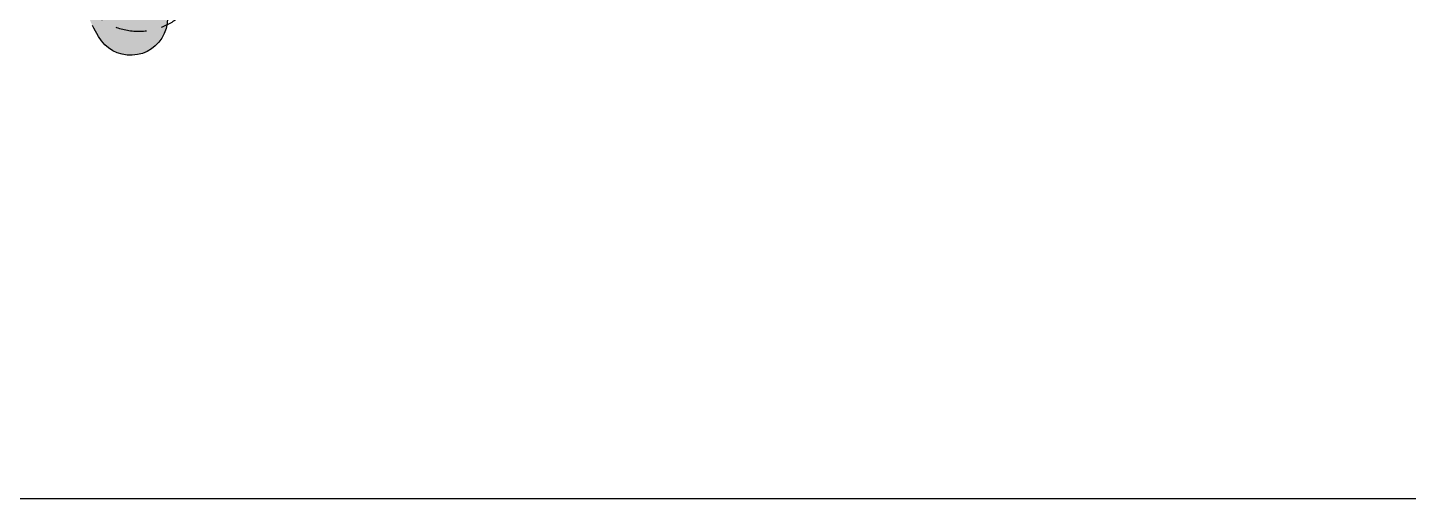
# Model space of a CAD drawing. Extents: x 718366 to 727913, y 5823944 to 5832589.
# Drawn here: x 722987 to 724412, y 5823944 to 5824430 of the extents above; entities that cross this region are included whole.
import ezdxf

# ---------------------------------------------------------------- set-up
doc = ezdxf.new("R2010")
doc.units = 0
doc.linetypes.add('HIDDEN', pattern=[9.524999999999999, 6.35, -3.175])
doc.layers.add('0-R3D Maquetación', color=6, linetype='Continuous', plot=False)
doc.layers.add('0-R3D Sombreado parque', color=255, linetype='Continuous')
doc.layers.add('0-R3D WTG Symbol', color=7, linetype='Continuous')
doc.layers.add('0-R3D Sombreado parque línea', color=255, linetype='Continuous', transparency=0.9)

# ---------------------------------------------------------------- blocks, each defined once
blk = doc.blocks.new('0-R3D Marco')
at = {"layer": '0-R3D Maquetación'}
blk.add_lwpolyline([(272.7617999999999, 0), (272.7617999999999, 247), (0, 247), (0, 0)], close=True, dxfattribs=at)
blk = doc.blocks.new('R3D-DC-DW-BLK-00 WTG-01 P')
at = {"true_color": 0xf0f3eb, "transparency": 33554559}
h = blk.add_hatch(color=7, dxfattribs=at)
h.dxf.hatch_style = 1
h.paths.add_polyline_path([(0.916438981542484, -7.49913898333061), (1.072179984883178, -7.253676883936393, 0.4578097474300306), (7.019416820232607, 2.119713603384326), (14.23819231903866, 13.49716559729617, 0.3165707010729639), (14.12914117489603, 14.91847484815131, 0.0812480550733663), (10.528132399924, 17.8361924946372, 0.08124806105838613), (6.250659320461693, 19.62044798072804, 0.3324793632776658), (4.913096445734936, 18.9795005881906), (-1.605901226999009, 7.154452649282234, 0.4502734195350196), (-6.907001717535564, -2.461407115747591), (-7.059903533338087, -2.738761303090428), (-3.071741331352058, -5.118944738805894)])
h.paths.add_polyline_path([(-6.09347260594987, -12.2007078623115, 0.1060500701987288), (-2.021172229709322, -10.4546901709933), (-0.9697199820749347, -11.08220958898815), (-0.8379436710362995, -10.86140925172425), (9.226199611934788, -17.71578877176113), (51.51262868111016, -40.26729124890176, 0.2924340622341889), (51.8840311204041, -40.22743778123245, 0.3291920663950778), (51.70312997312271, -39.85747986811054), (10.85728176529994, -14.98279763839022), (0.4199717672546797, -8.753684799317611), (0.5319074419447816, -8.566128822612654), (0.1754554508615342, -8.353393962740952, 0.02759303087996934), (0.674432593638727, -7.675436284635552), (-3.212883856037166, -5.355438814809432), (-7.100200307730688, -3.035441346371499, 0.02759303071651815), (-7.460016752857626, -3.796451806056581), (-7.816468743896905, -3.583716946924), (-7.928404420949448, -3.771272927263681), (-18.36571441971721, 2.457839907363109), (-59.68941741378228, 26.62245661877799, 0.2924340622353455), (-60.06081985142504, 26.58260314763788, 0.3076006779704044), (-59.90351250128552, 26.22612830634412), (-19.99679657089915, -0.2751512223497343), (-9.186319856501541, -5.878997371442452), (-9.318096170968914, -6.099797714070206), (-8.266643932994555, -6.72731712629988, 0.1060500708575032), (-7.870148968720287, -11.1403659719974, 0.3831586290413648)])
at = {"linetype": 'Continuous'}
h = blk.add_hatch(color=256, dxfattribs=at)
h.dxf.hatch_style = 1
h.paths.add_polyline_path([(3.454992383350543, -5.242450778742977), (3.616963540627921, -5.002711922987515), (3.561973474097698, -4.718660053118583), (3.322234616464726, -4.556688892906038), (3.038182743779515, -4.611678955033526), (2.876211585423164, -4.851417806515798), (2.931201653302082, -5.135469681726221), (3.170940507859711, -5.297440841010669)])
h.paths.add_polyline_path([(3.290841617515468, -5.161094678705666, 1), (3.202333511351895, -4.693035055200383, 1)], flags=16)
h.paths.add_polyline_path([(5.155215926800167, -3.39225797018517), (5.387278527098147, -3.219468144786333), (5.429190708074316, -2.933194249483762), (5.256400877193784, -2.701131647728886), (4.970126981092648, -2.659219468090782), (4.738064380524946, -2.832009292421304), (4.696152203023416, -3.118283187982968), (4.868942031756688, -3.35034578573439)])
h.paths.add_polyline_path([(5.106925508026393, -3.259768529218064, 1), (5.018417401862848, -2.791708905712795, 1)], flags=16)
h.paths.add_polyline_path([(6.116358422255132, -0.8148026706310532), (6.250468902661339, -0.5584362305123136), (6.164020885130157, -0.2823273467788283), (5.907654440997305, -0.1482168639769554), (5.631545558332078, -0.2346648812383876), (5.497435076188566, -0.491031321227581), (5.583883097323934, -0.7671402034828532), (5.840249542395554, -0.9012506877523094)])
h.paths.add_polyline_path([(5.918206044977836, -0.7587635872827718, 1), (5.829697938814292, -0.2907039637774744, 1)], flags=16)
h.paths.add_polyline_path([(-3.475987635033334, 5.246430666120631), (-3.637958792321399, 5.006691814908095), (-3.582968726179814, 4.722639939827218), (-3.343229869086286, 4.560668781751275), (-3.059177996940576, 4.61565884601535), (-2.897206837386392, 4.855397699504664), (-2.952196906193393, 5.139449571639744), (-3.191935763286892, 5.301420729715687)])
h.paths.add_polyline_path([(-3.223328761966428, 4.697014942847773, 1), (-3.311836868129973, 5.16507456635307, 1)], flags=16)
h.paths.add_polyline_path([(-5.408273779050717, 3.223448033232302), (-5.450185957091719, 2.93717413980724), (-5.277396133430187, 2.705111539638807), (-4.991122234512773, 2.663199355597953), (-4.759059633146535, 2.835989181266541), (-4.717147456173819, 3.122263074421852), (-4.88993728491775, 3.354325676716201), (-5.176211180220321, 3.39623785769237)])
h.paths.add_polyline_path([(-5.039412653556326, 2.795688797633375, 1), (-5.127920759719871, 3.263748421138672, 1)], flags=16)
h.paths.add_polyline_path([(-6.185016137492653, 0.2863072390986758), (-5.928649694018162, 0.1521967521531735), (-5.652540811752232, 0.238644768745587), (-5.518430330687664, 0.4950112130079845), (-5.60487834874769, 0.7711200943351457), (-5.86124479608543, 0.9052305763277957), (-6.137353677682313, 0.8187825593360856), (-6.271464154613881, 0.5624161189582821)])
h.paths.add_polyline_path([(-5.85069319210487, 0.2946838530219793, 1), (-5.939201298268443, 0.7627434765272767, 1)], flags=16)
at = {"ltscale": 0.8773600617010164}
blk.add_hatch(color=256, dxfattribs=at).paths.add_polyline_path([(-6.294369315313872, -3.195641382670772), (-3.071741331352058, -5.11894473880588), (0.1508866486017268, -7.042248095141261), (0.009744128680125641, -7.278742167506906), (-3.212883856037138, -5.355438814809432), (-6.435511843236299, -3.43213546192689)])
for p, q in [((-7.058433914480702, -2.736095507777577, -2.975000000000023), (4.913096125188019, 18.97950000673885, -2.975000000000023)), ((0.9180694652563375, -7.496569191516969, -2.975000000000023), (14.19999652639396, 13.43696552634836, -2.975000000000023)), ((-7.10020038882223, -3.035441297975069, -2.975000000000023), (-3.212883856037138, -5.355438814809432, -2.975000000000023)), ((-3.071741331352058, -5.11894473880588, -2.975000000000023), (-7.059466940323091, -2.739021867081988, -2.975000000000023)), ((0.6744326736956339, -7.675436332414463, -2.975000000000023), (-3.212883856037138, -5.355438814809432, -2.975000000000023)), ((-3.071741331352058, -5.11894473880588, -2.975000000000023), (0.9159842776189464, -7.498867610529757, -2.975000000000023))]:
    blk.add_line(p, q, dxfattribs=at)
at = {"ltscale": 0.8773600617010164, "elevation": -2.975000000000023, "flags": 128}
for points in [[(-9.186319856501541, -5.878997371442438), (-19.99679657089914, -0.2751512223497059), (-59.91958206683717, 26.23679979455508, -0.2924340622349897), (-60.06081985142478, 26.58260314763919, -0.2924340622349896), (-59.68941741378228, 26.62245661877802), (-18.36571441971708, 2.457839907363052), (-7.928404420949448, -3.771272927263681)], [(-10.51210175161476, -5.191749443429671), (-18.82176212246475, 1.150618876755516, 0.0284718617434483), (-25.8021850133689, 5.875124614592181), (-59.91958206537683, 26.2367997949238)], [(-0.8379436710362711, -10.86140925172424), (9.226199611934817, -17.71578877176115), (51.51262868111019, -40.26729124890176, 0.2924340622349897), (51.88403112040467, -40.2274377812294, 0.2924340622349896), (51.7427933361858, -39.88163442960564), (10.85728176530006, -14.98279763839028), (0.4199717672547081, -8.753684799317611)]]:
    blk.add_lwpolyline(points, format="xyb", dxfattribs=at)
for points in [[(-11.18729539784181, -4.677810736885718), (-23.20616496499527, 4.044745514376956)], [(-11.19944531206268, -4.694177048169564), (-21.99203341461879, 2.749315365775942)], [(-11.2122489863482, -4.712360970061809), (-20.9406018398756, 1.627479621086479)], [(-11.22515179950108, -4.731772174600181), (-20.05583099022219, 0.6834642620986529)], [(-11.23498082310053, -4.747378755659554), (-19.472203400319, 0.06075679818823687)], [(-11.24508184673417, -4.764245479726938), (-18.9371551500909, -0.5101184423306222)], [(-6.54115761450069, -7.757108229771731), (-9.318096170968914, -6.099797714070206), (-7.816468743896877, -3.583716946924), (-5.224015750620282, -5.130924246074102)], [(-6.435511843236299, -3.43213546192689), (-6.294369315313872, -3.195641382670772)], [(-3.746658536631685, -9.424899074427415), (-0.9697199820749347, -11.08220958898815), (0.5319074419447816, -8.56612882261264), (-2.060545546182993, -7.018921521350762)], [(0.009744128680125641, -7.278742167506906), (0.1508866486017268, -7.042248095141261)]]:
    blk.add_lwpolyline(points, dxfattribs=at)
at = {"linetype": 'Continuous', "ltscale": 0.8773600617010164, "elevation": -2.975000000000023, "flags": 128}
for points in [[(-6.271464154613881, 0.5624161189582821), (-6.137353677682313, 0.8187825593360856), (-5.86124479608543, 0.9052305763277957), (-5.60487834874769, 0.7711200943351457), (-5.518430330687664, 0.4950112130079845), (-5.652540811752232, 0.238644768745587), (-5.928649694018162, 0.1521967521531735), (-6.185016137492653, 0.2863072390986758), (-6.271464154613881, 0.5624161189582821)], [(-5.408273779050717, 3.223448033232273), (-5.176211180220321, 3.39623785769237), (-4.88993728491775, 3.354325676716201), (-4.717147456173819, 3.122263074421852), (-4.759059633146535, 2.835989181266541), (-4.991122234512773, 2.663199355597982), (-5.277396133430187, 2.705111539638807), (-5.450185957091719, 2.93717413980724), (-5.408273779050717, 3.223448033232273)], [(-3.475987635033334, 5.246430666120631), (-3.191935763286892, 5.301420729715687), (-2.952196906193421, 5.139449571639744), (-2.897206837386392, 4.855397699504692), (-3.059177996940576, 4.61565884601535), (-3.343229869086286, 4.560668781751275), (-3.582968726179786, 4.722639939827218), (-3.637958792321399, 5.006691814908095), (-3.475987635033334, 5.246430666120631)], [(3.454992383350543, -5.242450778742977), (3.616963540627921, -5.002711922987515), (3.561973474097698, -4.718660053118583), (3.322234616464726, -4.556688892906038), (3.038182743779515, -4.611678955033526), (2.876211585423164, -4.851417806515798), (2.931201653302082, -5.135469681726221), (3.170940507859711, -5.297440841010669), (3.454992383350543, -5.242450778742977)], [(5.387278527098147, -3.219468144786333), (5.429190708074316, -2.933194249483762), (5.256400877193784, -2.701131647728886), (4.970126981092648, -2.659219468090782), (4.738064380524946, -2.832009292421304), (4.696152203023416, -3.118283187982968), (4.868942031756688, -3.35034578573439), (5.155215926800167, -3.39225797018517), (5.387278527098147, -3.219468144786333)], [(6.250468902661339, -0.558436230512342), (6.164020885130157, -0.2823273467788283), (5.907654440997305, -0.1482168639769554), (5.631545558332078, -0.2346648812383876), (5.497435076188566, -0.491031321227581), (5.583883097323934, -0.7671402034828532), (5.840249542395554, -0.9012506877523094), (6.116358422255132, -0.8148026706310532), (6.250468902661339, -0.558436230512342)]]:
    blk.add_lwpolyline(points, close=True, dxfattribs=at)
at = {"linetype": 'HIDDEN', "ltscale": 5}
blk.add_circle((0, 0, -2.975000000000023), 65.68056692302662, dxfattribs=at)
at = {"linetype": 'Continuous', "ltscale": 0.8773600617010164}
for centre, radius in [((-5.894947245186643, 0.5287136647746422, -2.975000000000023), 0.2381771903502575), ((-5.083666706638098, 3.029718609386009, -2.975000000000023), 0.2381771903502576), ((-3.2675828150482, 4.931044754600407, -2.975000000000023), 0.2381771903502576), ((3.246587564433668, -4.927064866953032, -2.975000000000023), 0.2381771903502575), ((5.062671454944621, -3.02573871746543, -2.975000000000023), 0.2381771903502576), ((5.873951991896064, -0.5247337755301089, -2.975000000000023), 0.2381771903502576)]:
    blk.add_circle(centre, radius, dxfattribs=at)
at = {"ltscale": 0.8773600617010164}
for centre, radius, start, end in [((6.010547682682756, 18.40540350358646, -2.975000000000023), 1.238542159165071, 76.74933645561688, 152.3851309949138), ((2.935489788260014, 5.65343461593767, -2.975000000000023), 14.35506222067574, 58.06766100745191, 76.64753319339711), ((3.410093843202588, 5.370185176153115, -2.975000000000023), 14.35506222067574, 41.69394110878866, 60.27381200188766), ((13.17372656231694, 14.13033171514846, -2.975000000000023), 1.238542159165071, 325.9563420144249, 39.52000572230322), ((2.217822462197262, -8.009665412412119, -2.975000000000023), 10.56259687381855, 173.0268246472927, 197.2412048275012), ((-6.39153792988057, -10.68149389465216, -2.975000000000023), 1.548177698956339, 197.2412048275012, 281.1002681818375), ((-0.3904064448574331, -6.673494591245628, -2.975000000000023), 7.632611944465081, 151.5334309489985, 157.8556835853415), ((-8.1270531005961, -1.835718567063964, -2.975000000000023), 10.56259687381855, 281.1002681818375, 305.3146483620473), ((-5.712851249187423, -3.496995163121056, -2.975000000000023), 7.632611944465081, 320.4857894239976, 326.8080420603408)]:
    blk.add_arc(centre, radius, start, end, dxfattribs=at)
at = {"linetype": 'Continuous', "ltscale": 0.8773600617010164}
for centre, radius, start, end in [((7.416727299869308e-06, -8.573722539040318e-06, -2.975000000000023), 7.332479659942723, 102.651070569965, 199.614157230147), ((0, 0, -2.975000000000023), 7.33248922648627, 278.4081179826081, 16.80319203910469)]:
    blk.add_arc(centre, radius, start, end, dxfattribs=at)
at = {"ltscale": 0.8773600617010164}
blk.add_ellipse((-5.882586683793818, -6.444016241075332, -2.975000000000023), major_axis=(0.6585709281398665, 1.313091993415545), ratio=0.5458005401023361, start_param=3.061596319032264, end_param=6.283185304623071, dxfattribs=at)
at = {"ltscale": 0.8773600617010164, "extrusion": (0, 0, -1)}
blk.add_ellipse((-2.903602045029999, -8.221910299615516, -2.975000000000023), major_axis=(0.8430564967106631, 1.202988775071468), ratio=0.545800540347424, start_param=3.061596321399895, end_param=6.283185306990703, dxfattribs=at)
blk = doc.blocks.new('X-LOS1-CV Trazado')
at = {"layer": '0-R3D Sombreado parque', "transparency": 33554623}
h = blk.add_hatch(color=255, dxfattribs=at)
h.dxf.hatch_style = 1
edge = h.paths.add_edge_path()
edge.add_line((723500.7203276046, 5824870.819652514), (723499.583681198, 5824868.717376325))
edge.add_line((723499.583681198, 5824868.717376325), (723497.705589081, 5824865.49231005))
edge.add_line((723497.705589081, 5824865.49231005), (723495.7311935, 5824862.33563285))
edge.add_line((723495.7311935, 5824862.33563285), (723493.653898252, 5824859.234443494))
edge.add_line((723493.653898252, 5824859.234443494), (723489.2092424148, 5824853.238760509))
edge.add_line((723489.2092424148, 5824853.238760509), (723486.8476329243, 5824850.350546029))
edge.add_line((723486.8476329243, 5824850.350546029), (723484.3983903438, 5824847.540253849))
edge.add_line((723484.3983903438, 5824847.540253849), (723481.8561562971, 5824844.803031487))
edge.add_line((723481.8561562971, 5824844.803031487), (723479.2313154627, 5824842.151647315))
edge.add_line((723479.2313154627, 5824842.151647315), (723476.5288134563, 5824839.587584105))
edge.add_line((723476.5288134563, 5824839.587584105), (723473.7376830452, 5824837.102310759))
edge.add_line((723473.7376830452, 5824837.102310759), (723470.8738573069, 5824834.711856833))
edge.add_line((723470.8738573069, 5824834.711856833), (723467.9385581496, 5824832.413448303))
edge.add_line((723467.9385581496, 5824832.413448303), (723464.9240397797, 5824830.204279204))
edge.add_line((723464.9240397797, 5824830.204279204), (723461.8518635487, 5824828.099242304))
edge.add_line((723461.8518635487, 5824828.099242304), (723458.7092181231, 5824826.086768895))
edge.add_line((723458.7092181231, 5824826.086768895), (723455.5000512509, 5824824.174264938))
edge.add_line((723455.5000512509, 5824824.174264938), (723452.2438861845, 5824822.369536923))
edge.add_line((723452.2438861845, 5824822.369536923), (723448.9238244755, 5824820.663762994))
edge.add_line((723448.9238244755, 5824820.663762994), (723445.5504948663, 5824819.064161379))
edge.add_line((723445.5504948663, 5824819.064161379), (723442.1285589747, 5824817.57167769))
edge.add_line((723442.1285589747, 5824817.57167769), (723438.659780191, 5824816.188594404))
edge.add_line((723438.659780191, 5824816.188594404), (723435.1568515329, 5824814.918285402))
edge.add_line((723435.1568515329, 5824814.918285402), (723431.6147451947, 5824813.758702335))
edge.add_line((723431.6147451947, 5824813.758702335), (723428.0299050871, 5824812.708940674))
edge.add_line((723428.0299050871, 5824812.708940674), (723424.4182539392, 5824811.775426921))
edge.add_line((723424.4182539392, 5824811.775426921), (723420.7794127128, 5824810.955323266))
edge.add_line((723420.7794127128, 5824810.955323266), (723417.1145397992, 5824810.251561438))
edge.add_line((723417.1145397992, 5824810.251561438), (723413.4296259619, 5824809.662978323))
edge.add_line((723413.4296259619, 5824809.662978323), (723409.7262402915, 5824809.192121396))
edge.add_line((723409.7262402915, 5824809.192121396), (723406.0135713058, 5824808.838253026))
edge.add_line((723406.0135713058, 5824808.838253026), (723402.2872047689, 5824808.602033276))
edge.add_line((723402.2872047689, 5824808.602033276), (723398.5633887465, 5824808.484237595))
edge.add_line((723398.5633887465, 5824808.484237595), (723394.8323956346, 5824808.482762309))
edge.add_line((723394.8323956346, 5824808.482762309), (723391.10205402, 5824808.600811094))
edge.add_line((723391.10205402, 5824808.600811094), (723387.3840679945, 5824808.835026539))
edge.add_line((723387.3840679945, 5824808.835026539), (723383.6628839195, 5824809.188088466))
edge.add_line((723383.6628839195, 5824809.188088466), (723380.2576547002, 5824809.6210371))
edge.add_line((723380.2576547002, 5824809.6210371), (723228.9766042037, 5824831.270492926))
edge.add_line((723228.9766042037, 5824831.270492926), (723226.2599857599, 5824831.627645025))
edge.add_line((723226.2599857599, 5824831.627645025), (723223.6798832834, 5824831.907081211))
edge.add_line((723223.6798832834, 5824831.907081211), (723221.1008898641, 5824832.126792617))
edge.add_line((723221.1008898641, 5824832.126792617), (723218.5219644862, 5824832.286436827))
edge.add_line((723218.5219644862, 5824832.286436827), (723215.9377608147, 5824832.386460884))
edge.add_line((723215.9377608147, 5824832.386460884), (723213.3523463141, 5824832.426776328))
edge.add_line((723213.3523463141, 5824832.426776328), (723210.766174481, 5824832.407365109))
edge.add_line((723210.766174481, 5824832.407365109), (723208.1764194224, 5824832.328071626))
edge.add_line((723208.1764194224, 5824832.328071626), (723205.5954106497, 5824832.190029817))
edge.add_line((723205.5954106497, 5824832.190029817), (723203.0199692557, 5824831.991632073))
edge.add_line((723203.0199692557, 5824831.991632073), (723200.445445995, 5824831.733955679))
edge.add_line((723200.445445995, 5824831.733955679), (723197.8808913835, 5824831.416837346))
edge.add_line((723197.8808913835, 5824831.416837346), (723195.3197096938, 5824831.040170999))
edge.add_line((723195.3197096938, 5824831.040170999), (723192.7715143162, 5824830.60514965))
edge.add_line((723192.7715143162, 5824830.60514965), (723190.2331695604, 5824830.110918995))
edge.add_line((723190.2331695604, 5824830.110918995), (723187.7060999676, 5824829.558309213))
edge.add_line((723187.7060999676, 5824829.558309213), (723185.1918394383, 5824828.947116015))
edge.add_line((723185.1918394383, 5824828.947116015), (723182.694194121, 5824828.279036949))
edge.add_line((723182.694194121, 5824828.279036949), (723180.2139845471, 5824827.553249305))
edge.add_line((723180.2139845471, 5824827.553249305), (723177.7478902463, 5824826.769567719))
edge.add_line((723177.7478902463, 5824826.769567719), (723175.3005753959, 5824825.929143662))
edge.add_line((723175.3005753959, 5824825.929143662), (723172.8737224545, 5824825.032799083))
edge.add_line((723172.8737224545, 5824825.032799083), (723170.4702463917, 5824824.081407597))
edge.add_line((723170.4702463917, 5824824.081407597), (723168.0862696497, 5824823.073261947))
edge.add_line((723168.0862696497, 5824823.073261947), (723165.7288971568, 5824822.012108518))
edge.add_line((723165.7288971568, 5824822.012108518), (723163.401627058, 5824820.898386111))
edge.add_line((723163.401627058, 5824820.898386111), (723161.0893678559, 5824819.725414219))
edge.add_line((723161.0893678559, 5824819.725414219), (723158.810854267, 5824818.503689116))
edge.add_line((723158.810854267, 5824818.503689116), (723156.5649325546, 5824817.230528052))
edge.add_line((723156.5649325546, 5824817.230528052), (723154.3429473962, 5824815.902865768))
edge.add_line((723154.3429473962, 5824815.902865768), (723152.1524789353, 5824814.524014076))
edge.add_line((723152.1524789353, 5824814.524014076), (723149.9931550181, 5824813.094928811))
edge.add_line((723149.9931550181, 5824813.094928811), (723147.8709814945, 5824811.618439462))
edge.add_line((723147.8709814945, 5824811.618439462), (723145.7846702896, 5824810.094544647))
edge.add_line((723145.7846702896, 5824810.094544647), (723143.7340984212, 5824808.52211631))
edge.add_line((723143.7340984212, 5824808.52211631), (723141.7161252121, 5824806.899662859))
edge.add_line((723141.7161252121, 5824806.899662859), (723139.7402580084, 5824805.234832508))
edge.add_line((723139.7402580084, 5824805.234832508), (723137.8025724681, 5824803.523309802))
edge.add_line((723137.8025724681, 5824803.523309802), (723135.9008640468, 5824801.764435163))
edge.add_line((723135.9008640468, 5824801.764435163), (723134.0454345846, 5824799.967174309))
edge.add_line((723134.0454345846, 5824799.967174309), (723132.2298223674, 5824798.124675199))
edge.add_line((723132.2298223674, 5824798.124675199), (723130.456935346, 5824796.241262787))
edge.add_line((723130.456935346, 5824796.241262787), (723128.7286762906, 5824794.317408105))
edge.add_line((723128.7286762906, 5824794.317408105), (723127.0434811313, 5824792.352717163))
edge.add_line((723127.0434811313, 5824792.352717163), (723125.4051922814, 5824790.350778964))
edge.add_line((723125.4051922814, 5824790.350778964), (723123.8129731814, 5824788.311005082))
edge.add_line((723123.8129731814, 5824788.311005082), (723122.271700305, 5824786.239826492))
edge.add_line((723122.271700305, 5824786.239826492), (723120.7791412725, 5824784.132947461))
edge.add_line((723120.7791412725, 5824784.132947461), (723119.329647806, 5824781.983775939))
edge.add_line((723119.329647806, 5824781.983775939), (723117.9328433744, 5824779.806821518))
edge.add_line((723117.9328433744, 5824779.806821518), (723116.5889842284, 5824777.600864052))
edge.add_line((723116.5889842284, 5824777.600864052), (723115.2939305899, 5824775.360488513))
edge.add_line((723115.2939305899, 5824775.360488513), (723114.0499846212, 5824773.089390043))
edge.add_line((723114.0499846212, 5824773.089390043), (723112.8612862538, 5824770.795515402))
edge.add_line((723112.8612862538, 5824770.795515402), (723111.7260402897, 5824768.473523166))
edge.add_line((723111.7260402897, 5824768.473523166), (723110.6417287819, 5824766.120941093))
edge.add_line((723110.6417287819, 5824766.120941093), (723109.6154860139, 5824763.75171396))
edge.add_line((723109.6154860139, 5824763.75171396), (723108.6428227309, 5824761.354420203))
edge.add_line((723108.6428227309, 5824761.354420203), (723107.7243463653, 5824758.933797787))
edge.add_line((723107.7243463653, 5824758.933797787), (723106.8653119432, 5824756.500487794))
edge.add_line((723106.8653119432, 5824756.500487794), (723106.0596423647, 5824754.037846889))
edge.add_line((723106.0596423647, 5824754.037846889), (723105.3111811656, 5824751.560903443))
edge.add_line((723105.3111811656, 5824751.560903443), (723104.6225805352, 5824749.073296402))
edge.add_line((723104.6225805352, 5824749.073296402), (723103.9899912919, 5824746.564598328))
edge.add_line((723103.9899912919, 5824746.564598328), (723103.4157298278, 5824744.042776528))
edge.add_line((723103.4157298278, 5824744.042776528), (723102.8990344515, 5824741.504912408))
edge.add_line((723102.8990344515, 5824741.504912408), (723102.4410354653, 5824738.957900101))
edge.add_line((723102.4410354653, 5824738.957900101), (723102.0431407088, 5824736.407350005))
edge.add_line((723102.0431407088, 5824736.407350005), (723101.7043634753, 5824733.844880797))
edge.add_line((723101.7043634753, 5824733.844880797), (723101.4237587968, 5824731.268555711))
edge.add_line((723101.4237587968, 5824731.268555711), (723101.2030639406, 5824728.695522098))
edge.add_line((723101.2030639406, 5824728.695522098), (723101.0426710029, 5824726.116552861))
edge.add_line((723101.0426710029, 5824726.116552861), (723100.9409375312, 5824723.526837581))
edge.add_line((723100.9409375312, 5824723.526837581), (723100.8991286342, 5824720.941405258))
edge.add_line((723100.8991286342, 5824720.941405258), (723100.9170466298, 5824718.355241241))
edge.add_line((723100.9170466298, 5824718.355241241), (723100.9946786184, 5824715.770991778))
edge.add_line((723100.9946786184, 5824715.770991778), (723101.1319721726, 5824713.190022189))
edge.add_line((723101.1319721726, 5824713.190022189), (723101.3457860209, 5824710.393434242))
edge.add_line((723101.3457860209, 5824710.393434242), (723123.0422652141, 5824463.894053094))
edge.add_arc((723093.6450000022, 5824439.814999997), 38.00000000009356, -150.6068964796968, 39.32061744360573, ccw=False)
edge.add_line((723060.5366300656, 5824421.164642355), (723055.6144139037, 5824429.902627799))
edge.add_line((723055.6144139037, 5824429.902627799), (723054.1986761744, 5824432.57593118))
edge.add_line((723054.1986761744, 5824432.57593118), (723052.718829431, 5824435.757714991))
edge.add_line((723052.718829431, 5824435.757714991), (723051.4060142133, 5824439.008064391))
edge.add_line((723051.4060142133, 5824439.008064391), (723050.2612755441, 5824442.324406317))
edge.add_line((723050.2612755441, 5824442.324406317), (723049.2897074734, 5824445.694320744))
edge.add_line((723049.2897074734, 5824445.694320744), (723048.4908563708, 5824449.11667149))
edge.add_line((723048.4908563708, 5824449.11667149), (723047.8723073824, 5824452.569670239))
edge.add_line((723047.8723073824, 5824452.569670239), (723047.475510654, 5824455.697242404))
edge.add_line((723047.475510654, 5824455.697242404), (723047.3738280605, 5824456.788834951))
edge.add_line((723047.3738280605, 5824456.788834951), (723025.600213979, 5824704.164565759))
edge.add_line((723025.600213979, 5824704.164565759), (723025.2860278274, 5824708.273977812))
edge.add_line((723025.2860278274, 5824708.273977812), (723025.0553213817, 5824712.611008224))
edge.add_line((723025.0553213817, 5824712.611008224), (723024.9249533701, 5824716.950758757))
edge.add_line((723024.9249533701, 5824716.950758757), (723024.8948713657, 5824721.292594742))
edge.add_line((723024.8948713657, 5824721.292594742), (723024.9650624688, 5824725.633162421))
edge.add_line((723024.9650624688, 5824725.633162421), (723025.1353289974, 5824729.967447143))
edge.add_line((723025.1353289974, 5824729.967447143), (723025.4049360594, 5824734.3024779))
edge.add_line((723025.4049360594, 5824734.3024779), (723025.776241203, 5824738.631444287))
edge.add_line((723025.776241203, 5824738.631444287), (723026.2456365249, 5824742.941119203))
edge.add_line((723026.2456365249, 5824742.941119203), (723026.8148592914, 5824747.246649998))
edge.add_line((723026.8148592914, 5824747.246649998), (723027.4849645345, 5824751.542099898))
edge.add_line((723027.4849645345, 5824751.542099898), (723028.2529655478, 5824755.81308759))
edge.add_line((723028.2529655478, 5824755.81308759), (723029.118270172, 5824760.06322347))
edge.add_line((723029.118270172, 5824760.06322347), (723030.0820087084, 5824764.295401672))
edge.add_line((723030.0820087084, 5824764.295401672), (723031.1434194642, 5824768.504703596))
edge.add_line((723031.1434194642, 5824768.504703596), (723032.3028188347, 5824772.69309656))
edge.add_line((723032.3028188347, 5824772.69309656), (723033.5583576356, 5824776.848153112))
edge.add_line((723033.5583576356, 5824776.848153112), (723034.9066880555, 5824780.969512203))
edge.add_line((723034.9066880555, 5824780.969512203), (723036.3536536356, 5824785.068202216))
edge.add_line((723036.3536536356, 5824785.068202216), (723037.8931772709, 5824789.125579803))
edge.add_line((723037.8931772709, 5824789.125579803), (723039.5245139848, 5824793.146286036))
edge.add_line((723039.5245139848, 5824793.146286036), (723041.2522712158, 5824797.135058901))
edge.add_line((723041.2522712158, 5824797.135058901), (723043.0679597107, 5824801.074476835))
edge.add_line((723043.0679597107, 5824801.074476835), (723044.9747137467, 5824804.974484599))
edge.add_line((723044.9747137467, 5824804.974484599), (723046.9740153787, 5824808.832609956))
edge.add_line((723046.9740153787, 5824808.832609956), (723049.0580694104, 5824812.637511488))
edge.add_line((723049.0580694104, 5824812.637511488), (723051.2290157742, 5824816.393135953))
edge.add_line((723051.2290157742, 5824816.393135953), (723053.4891566276, 5824820.103178486))
edge.add_line((723053.4891566276, 5824820.103178486), (723055.8343521899, 5824823.758224055))
edge.add_line((723055.8343521899, 5824823.758224055), (723058.2588587289, 5824827.353052542))
edge.add_line((723058.2588587289, 5824827.353052542), (723060.7702996997, 5824830.898173513))
edge.add_line((723060.7702996997, 5824830.898173513), (723063.365026816, 5824834.384994912))
edge.add_line((723063.365026816, 5824834.384994912), (723066.0348077198, 5824837.805221037))
edge.add_line((723066.0348077198, 5824837.805221037), (723068.7845188625, 5824841.16528283))
edge.add_line((723068.7845188625, 5824841.16528283), (723071.6093237048, 5824844.458591889))
edge.add_line((723071.6093237048, 5824844.458591889), (723074.5110646609, 5824847.688737221))
edge.add_line((723074.5110646609, 5824847.688737221), (723077.4861776357, 5824850.849324805))
edge.add_line((723077.4861776357, 5824850.849324805), (723080.5325654175, 5824853.940825691))
edge.add_line((723080.5325654175, 5824853.940825691), (723083.6531359574, 5824856.96356484))
edge.add_line((723083.6531359574, 5824856.96356484), (723086.8374275303, 5824859.908690196))
edge.add_line((723086.8374275303, 5824859.908690196), (723090.0917419827, 5824862.783167484))
edge.add_line((723090.0917419827, 5824862.783167484), (723093.4138747806, 5824865.582337135))
edge.add_line((723093.4138747806, 5824865.582337135), (723096.7939015748, 5824868.299883687))
edge.add_line((723096.7939015748, 5824868.299883687), (723100.2413297113, 5824870.943455352))
edge.add_line((723100.2413297113, 5824870.943455352), (723103.7490185155, 5824873.505560547))
edge.add_line((723103.7490185155, 5824873.505560547), (723107.3128449948, 5824875.985071196))
edge.add_line((723107.3128449948, 5824875.985071196), (723110.9315210686, 5824878.379985926))
edge.add_line((723110.9315210686, 5824878.379985926), (723114.6030525902, 5824880.691134224))
edge.add_line((723114.6030525902, 5824880.691134224), (723118.329067437, 5824882.917471943))
edge.add_line((723118.329067437, 5824882.917471943), (723122.1091457444, 5824885.060310892))
edge.add_line((723122.1091457444, 5824885.060310892), (723125.9366321437, 5824887.112585779))
edge.add_line((723125.9366321437, 5824887.112585779), (723129.8023729324, 5824889.073613886))
edge.add_line((723129.8023729324, 5824889.073613886), (723133.7231028447, 5824890.949891485))
edge.add_line((723133.7231028447, 5824890.949891485), (723137.6837303485, 5824892.732738052))
edge.add_line((723137.6837303485, 5824892.732738052), (723141.6797536231, 5824894.42259241))
edge.add_line((723141.6797536231, 5824894.42259241), (723145.7182775503, 5824896.02120092))
edge.add_line((723145.7182775503, 5824896.02120092), (723149.7894245775, 5824897.52485633))
edge.add_line((723149.7894245775, 5824897.52485633), (723153.8941097532, 5824898.934432283))
edge.add_line((723153.8941097532, 5824898.934432283), (723158.0300154596, 5824900.248750698))
edge.add_line((723158.0300154596, 5824900.248750698), (723162.1998058767, 5824901.468963049))
edge.add_line((723162.1998058767, 5824901.468963049), (723166.3941605715, 5824902.590883986))
edge.add_line((723166.3941605715, 5824902.590883986), (723170.6099000302, 5824903.615690785))
edge.add_line((723170.6099000302, 5824903.615690785), (723174.8508304347, 5824904.543081004))
edge.add_line((723174.8508304347, 5824904.543081004), (723179.112485687, 5824905.372850351))
edge.add_line((723179.112485687, 5824905.372850351), (723183.3942903066, 5824906.103829002))
edge.add_line((723183.3942903066, 5824906.103829002), (723187.6871086123, 5824906.735162654))
edge.add_line((723187.6871086123, 5824906.735162654), (723191.9965539929, 5824907.26804432))
edge.add_line((723191.9965539929, 5824907.26804432), (723196.3160307411, 5824907.700367928))
edge.add_line((723196.3160307411, 5824907.700367928), (723200.646589354, 5824908.033970186))
edge.add_line((723200.646589354, 5824908.033970186), (723204.9835805831, 5824908.265928375))
edge.add_line((723204.9835805831, 5824908.265928375), (723209.3178255329, 5824908.398634892))
edge.add_line((723209.3178255329, 5824908.398634892), (723213.6596537041, 5824908.431223671))
edge.add_line((723213.6596537041, 5824908.431223671), (723218.0002391785, 5824908.363539116))
edge.add_line((723218.0002391785, 5824908.363539116), (723222.3400354959, 5824908.195563175))
edge.add_line((723222.3400354959, 5824908.195563175), (723226.6751101225, 5824907.927207385))
edge.add_line((723226.6751101225, 5824907.927207385), (723230.9981167195, 5824907.558918787))
edge.add_line((723230.9981167195, 5824907.558918787), (723235.3060142541, 5824907.092354974))
edge.add_line((723235.3060142541, 5824907.092354974), (723239.3133957973, 5824906.565507073))
edge.add_line((723239.3133957973, 5824906.565507073), (723385.9197973642, 5824884.89222056))
edge.add_line((723385.9197973642, 5824884.89222056), (723408.5395357471, 5824887.538398859))
edge.add_line((723408.5395357471, 5824887.538398859), (723423.2820019103, 5824894.312215493))
edge.add_line((723423.2820019103, 5824894.312215493), (723437.7925741654, 5824909.664862212))
edge.add_line((723437.7925741654, 5824909.664862212), (723441.1581371585, 5824926.619056031))
edge.add_line((723441.1581371585, 5824926.619056031), (723423.0003924824, 5824978.156614968))
edge.add_line((723423.0003924824, 5824978.156614968), (723458.6826437667, 5824990.728207834))
edge.add_line((723458.6826437667, 5824990.728207834), (723461.0144169749, 5824984.175363382))
edge.add_line((723461.0144169749, 5824984.175363382), (723474.9003009136, 5824946.897708463))
edge.add_line((723474.9003009136, 5824946.897708463), (723488.7861697755, 5824909.620039489))
edge.add_line((723488.7861697755, 5824909.620039489), (723500.5301215841, 5824871.437800662))
edge.add_line((723500.5301215841, 5824871.437800662), (723500.7203276046, 5824870.819652514))
at = {"layer": '0-R3D Sombreado parque línea', "color": 255}
blk.add_lwpolyline([(723123.0422652141, 5824463.894053094, -1.090615784752029), (723060.5366300656, 5824421.164642355), (723055.6144139037, 5824429.902627799), (723054.1986761744, 5824432.57593118)], format="xyb", dxfattribs=at)
at = {"layer": '0-R3D WTG Symbol'}
blk.add_blockref('R3D-DC-DW-BLK-00 WTG-01 P', (723102, 5824492), dxfattribs=at)

msp = doc.modelspace()

# ---------------------------------------------------------------- block references
msp.add_blockref('X-LOS1-CV Trazado', (0, 0))
at = {"layer": '0-R3D Maquetación', "xscale": 35, "yscale": 35, "zscale": 35}
msp.add_blockref('0-R3D Marco', (718366.4836795352, 5823944.485403207), dxfattribs=at)

doc.saveas('drawing.dxf')
